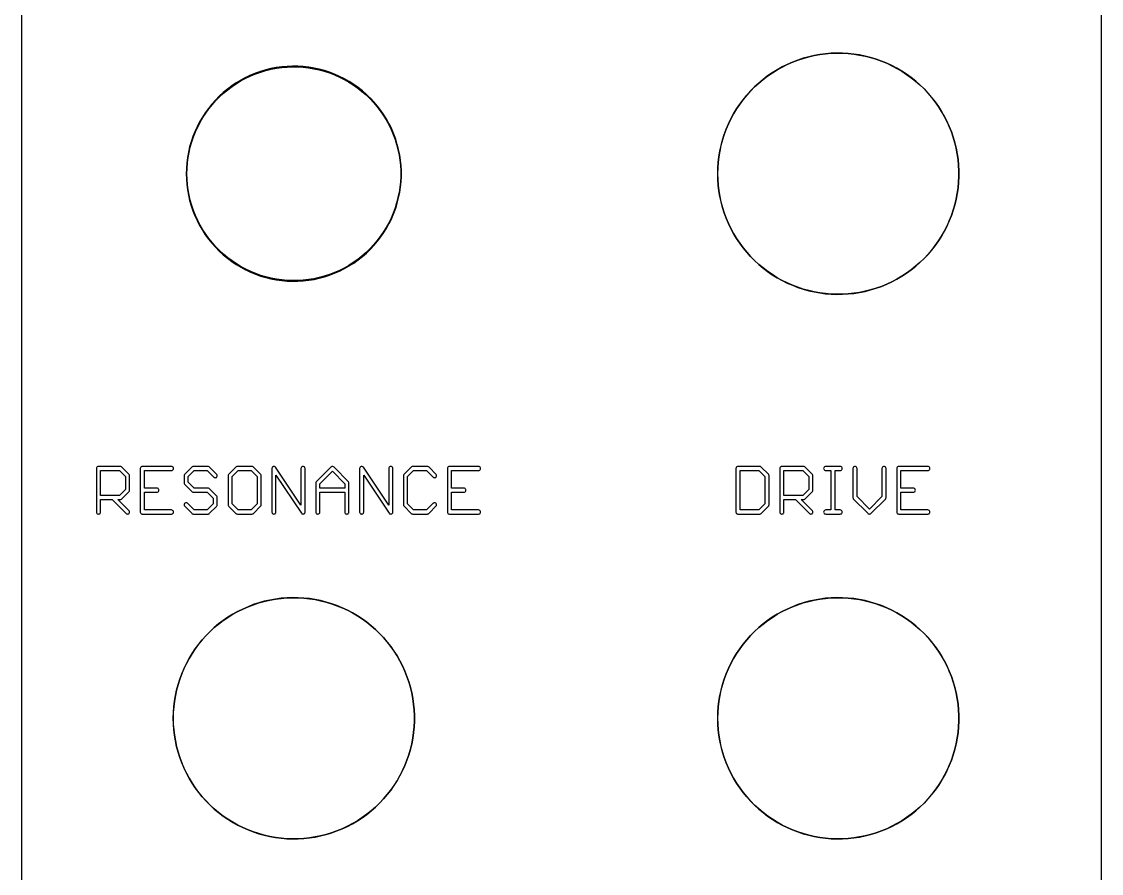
# Model space of a CAD drawing. Extents: x 1 to 42, y 9 to 138.
# Drawn here: x 1.27 to 41.57, y 70.35 to 102.13 of the extents above; entities that cross this region are included whole.
import ezdxf

# ---------------------------------------------------------------- set-up
doc = ezdxf.new("R2010")
doc.units = 0

msp = doc.modelspace()

# ---------------------------------------------------------------- linework, layer by layer
at = {"color": 5, "true_color": 0x0000ff}
msp.add_polyline3d([(41.56964, 9.25322, 0), (41.56964, 137.75436, 0), (1.27, 137.75436, 0), (1.27, 9.25322, 0), (41.56964, 9.25322, 0)], close=True, dxfattribs=at)
at = {"color": 34, "true_color": 0x008000}
for points in [[(1.27, 9.25322, 0), (41.56964, 9.25322, 0), (41.56964, 137.75436, 0), (1.27, 137.75436, 0), (1.27, 9.25322, 0)], [(31.4833, 100.94849, 0), (31.27248, 100.9307, 0), (31.06166, 100.90277, 0), (31.06126, 100.9027, 0), (30.85298, 100.8646, 0), (30.6447, 100.81888, 0), (30.43896, 100.76046, 0), (30.2383, 100.69442, 0), (30.04018, 100.61822, 0), (29.8446, 100.53186, 0), (29.6541, 100.43788, 0), (29.65375, 100.4377, 0), (29.46833, 100.3361, 0), (29.28799, 100.2218, 0), (29.11273, 100.10242, 0), (28.94255, 99.97288, 0), (28.77999, 99.83826, 0), (28.62251, 99.69348, 0), (28.62223, 99.6932, 0), (28.47491, 99.5408, 0), (28.33267, 99.38332, 0), (28.19805, 99.21822, 0), (28.07105, 99.04804, 0), (27.95167, 98.87278, 0), (27.84245, 98.6899, 0), (27.74085, 98.50194, 0), (27.74067, 98.50159, 0), (27.64923, 98.31109, 0), (27.56541, 98.11551, 0), (27.49175, 97.91485, 0), (27.42825, 97.71419, 0), (27.37237, 97.50845, 0), (27.32919, 97.30017, 0), (27.29363, 97.08935, 0), (27.29356, 97.08896, 0), (27.26817, 96.87813, 0), (27.25292, 96.66731, 0), (27.24784, 96.45396, 0), (27.25292, 96.2406, 0), (27.26817, 96.02977, 0), (27.29356, 95.81896, 0), (27.29363, 95.81856, 0), (27.32919, 95.60774, 0), (27.37237, 95.39946, 0), (27.42825, 95.19372, 0), (27.49175, 94.99306, 0), (27.56541, 94.7924, 0), (27.64923, 94.59682, 0), (27.74067, 94.40632, 0), (27.74085, 94.40597, 0), (27.84245, 94.21801, 0), (27.95167, 94.03513, 0), (28.07105, 93.85987, 0), (28.19805, 93.68969, 0), (28.33267, 93.52459, 0), (28.47491, 93.36711, 0), (28.62223, 93.21471, 0), (28.62251, 93.21443, 0), (28.77999, 93.06965, 0), (28.94255, 92.93503, 0), (29.11273, 92.80549, 0), (29.28799, 92.68611, 0), (29.46833, 92.57181, 0), (29.65375, 92.47021, 0), (29.6541, 92.47003, 0), (29.8446, 92.37605, 0), (30.04018, 92.28969, 0), (30.2383, 92.21349, 0), (30.43896, 92.14745, 0), (30.6447, 92.08903, 0), (30.85298, 92.04331, 0), (31.06126, 92.00521, 0), (31.06166, 92.00514, 0), (31.27248, 91.9772, 0), (31.4833, 91.95942, 0), (31.69666, 91.95181, 0), (31.91001, 91.95435, 0), (32.12083, 91.96704, 0), (32.33419, 91.98991, 0), (32.33459, 91.98997, 0), (32.54287, 92.02299, 0), (32.75115, 92.06363, 0), (32.95689, 92.11697, 0), (33.16263, 92.17793, 0), (33.36075, 92.24905, 0), (33.55887, 92.33033, 0), (33.75191, 92.42177, 0), (33.75226, 92.42195, 0), (33.93987, 92.52083, 0), (33.94021, 92.52101, 0), (34.1231, 92.62769, 0), (34.3009, 92.74453, 0), (34.47361, 92.86899, 0), (34.63872, 93.00107, 0), (34.79874, 93.14077, 0), (34.95114, 93.28809, 0), (34.95142, 93.28837, 0), (35.09874, 93.44331, 0), (35.2359, 93.60587, 0), (35.36798, 93.77351, 0), (35.4899, 93.94623, 0), (35.6042, 94.12657, 0), (35.70834, 94.31199, 0), (35.8074, 94.49995, 0), (35.80758, 94.5003, 0), (35.89394, 94.69334, 0), (35.97267, 94.89146, 0), (36.04126, 95.09212, 0), (36.10222, 95.29786, 0), (36.15048, 95.5036, 0), (36.19112, 95.71188, 0), (36.19119, 95.71228, 0), (36.2216, 95.9227, 0), (36.22166, 95.9231, 0), (36.24199, 96.13646, 0), (36.25213, 96.34728, 0), (36.25213, 96.56064, 0), (36.24199, 96.77145, 0), (36.22166, 96.98481, 0), (36.19119, 97.19564, 0), (36.19112, 97.19603, 0), (36.15048, 97.40431, 0), (36.10222, 97.61005, 0), (36.04126, 97.81579, 0), (35.97267, 98.01645, 0), (35.89394, 98.21457, 0), (35.80758, 98.40761, 0), (35.8074, 98.40796, 0), (35.70852, 98.59557, 0), (35.70834, 98.59592, 0), (35.6042, 98.78134, 0), (35.4899, 98.96168, 0), (35.36798, 99.1344, 0), (35.2359, 99.30204, 0), (35.09874, 99.4646, 0), (34.95142, 99.61954, 0), (34.95114, 99.61982, 0), (34.79874, 99.76714, 0), (34.63872, 99.90684, 0), (34.47361, 100.03892, 0), (34.3009, 100.16338, 0), (34.1231, 100.28022, 0), (33.94021, 100.3869, 0), (33.75226, 100.48596, 0), (33.75191, 100.48614, 0), (33.55887, 100.57758, 0), (33.36075, 100.65886, 0), (33.16263, 100.72998, 0), (32.95689, 100.79094, 0), (32.75115, 100.84428, 0), (32.54287, 100.88492, 0), (32.54247, 100.88499, 0), (32.54245, 100.88499, 0), (32.33459, 100.91794, 0), (32.33419, 100.91801, 0), (32.12083, 100.94087, 0), (31.91001, 100.95357, 0), (31.69666, 100.95611, 0), (31.4833, 100.94849, 0)], [(32.12083, 91.96959, 0), (31.91001, 91.95689, 0), (31.69666, 91.95435, 0), (31.4833, 91.96197, 0), (31.27248, 91.97975, 0), (31.06169, 92.00769, 0), (30.85377, 92.04572, 0), (30.64549, 92.09144, 0), (30.43975, 92.14986, 0), (30.23909, 92.2159, 0), (30.04097, 92.2921, 0), (29.84539, 92.37846, 0), (29.65511, 92.47233, 0), (29.46982, 92.57386, 0), (29.28948, 92.68816, 0), (29.11422, 92.80754, 0), (28.94404, 92.93708, 0), (28.78148, 93.0717, 0), (28.62408, 93.2164, 0), (28.47696, 93.3686, 0), (28.33472, 93.52608, 0), (28.2001, 93.69118, 0), (28.0731, 93.86136, 0), (27.95372, 94.03662, 0), (27.8445, 94.2195, 0), (27.74301, 94.40726, 0), (27.65164, 94.59761, 0), (27.56782, 94.79319, 0), (27.49416, 94.99385, 0), (27.43066, 95.19451, 0), (27.37478, 95.40025, 0), (27.3316, 95.60853, 0), (27.29611, 95.81895, 0), (27.29611, 95.81896, 0), (27.27071, 96.02977, 0), (27.25547, 96.2406, 0), (27.25039, 96.45396, 0), (27.25547, 96.66731, 0), (27.27071, 96.87813, 0), (27.29611, 97.08896, 0), (27.3316, 97.29938, 0), (27.37478, 97.50766, 0), (27.43066, 97.7134, 0), (27.49416, 97.91406, 0), (27.56782, 98.11472, 0), (27.65164, 98.3103, 0), (27.74301, 98.50065, 0), (27.8445, 98.68841, 0), (27.95372, 98.87129, 0), (28.0731, 99.04655, 0), (28.2001, 99.21673, 0), (28.33472, 99.38183, 0), (28.47696, 99.53931, 0), (28.62408, 99.69151, 0), (28.78148, 99.83621, 0), (28.94404, 99.97083, 0), (29.11422, 100.10037, 0), (29.28948, 100.21975, 0), (29.46982, 100.33405, 0), (29.65511, 100.43558, 0), (29.84539, 100.52945, 0), (30.04097, 100.61581, 0), (30.23909, 100.69201, 0), (30.43975, 100.75805, 0), (30.64549, 100.81647, 0), (30.85377, 100.86219, 0), (31.06188, 100.90026, 0), (31.27248, 100.92816, 0), (31.4833, 100.94594, 0), (31.69666, 100.95357, 0), (31.91001, 100.95102, 0), (32.12083, 100.93833, 0), (32.33419, 100.91546, 0), (32.33421, 100.91546, 0), (32.54208, 100.88251, 0), (32.75036, 100.84187, 0), (32.9561, 100.78853, 0), (33.16184, 100.72757, 0), (33.35996, 100.65645, 0), (33.55807, 100.57517, 0), (33.75104, 100.48377, 0), (33.93873, 100.38485, 0), (34.1216, 100.27817, 0), (34.29941, 100.16133, 0), (34.47213, 100.03687, 0), (34.63723, 99.90479, 0), (34.79725, 99.76509, 0), (34.94948, 99.61793, 0), (35.09669, 99.46311, 0), (35.23384, 99.30055, 0), (35.36593, 99.13291, 0), (35.48785, 98.96019, 0), (35.60215, 98.77985, 0), (35.70629, 98.59443, 0), (35.80518, 98.40676, 0), (35.89153, 98.21378, 0), (35.97027, 98.01566, 0), (36.03884, 97.815, 0), (36.09981, 97.60926, 0), (36.14806, 97.40352, 0), (36.18871, 97.19524, 0), (36.21913, 96.98481, 0), (36.23945, 96.77145, 0), (36.2496, 96.56064, 0), (36.2496, 96.34728, 0), (36.23945, 96.13646, 0), (36.21913, 95.9231, 0), (36.1887, 95.7126, 0), (36.14806, 95.50439, 0), (36.09981, 95.29865, 0), (36.03884, 95.09291, 0), (35.97027, 94.89225, 0), (35.89153, 94.69413, 0), (35.80516, 94.50109, 0), (35.70629, 94.31348, 0), (35.60215, 94.12806, 0), (35.48785, 93.94772, 0), (35.36593, 93.775, 0), (35.23384, 93.60736, 0), (35.09669, 93.4448, 0), (34.94948, 93.28998, 0), (34.79725, 93.14282, 0), (34.63723, 93.00312, 0), (34.47213, 92.87104, 0), (34.29941, 92.74658, 0), (34.1216, 92.62974, 0), (33.93873, 92.52306, 0), (33.75104, 92.42414, 0), (33.55807, 92.33274, 0), (33.35996, 92.25146, 0), (33.16184, 92.18034, 0), (32.9561, 92.11938, 0), (32.75036, 92.06604, 0), (32.54208, 92.0254, 0), (32.33421, 91.99245, 0), (32.33419, 91.99245, 0), (32.12083, 91.96959, 0)], [(11.17854, 100.45953, 0), (10.97788, 100.44175, 0), (10.77976, 100.41381, 0), (10.77583, 100.41319, 0), (10.57771, 100.37509, 0), (10.38213, 100.32683, 0), (10.18909, 100.27095, 0), (10.00113, 100.20491, 0), (9.81317, 100.12871, 0), (9.63283, 100.04235, 0), (9.62928, 100.04055, 0), (9.45149, 99.94657, 0), (9.27877, 99.84243, 0), (9.11112, 99.73067, 0), (8.95111, 99.60875, 0), (8.79617, 99.48175, 0), (8.64631, 99.34459, 0), (8.6435, 99.34178, 0), (8.5038, 99.19954, 0), (8.36918, 99.04968, 0), (8.24217, 98.8922, 0), (8.12534, 98.72964, 0), (8.01612, 98.562, 0), (7.91452, 98.38928, 0), (7.82054, 98.20894, 0), (7.81874, 98.2054, 0), (7.73746, 98.02252, 0), (7.66126, 97.8371, 0), (7.59776, 97.6466, 0), (7.54188, 97.45356, 0), (7.4987, 97.25798, 0), (7.46314, 97.05986, 0), (7.46252, 97.05594, 0), (7.43712, 96.85528, 0), (7.42188, 96.65462, 0), (7.41679, 96.45396, 0), (7.42188, 96.2533, 0), (7.43712, 96.05264, 0), (7.46252, 95.85197, 0), (7.46314, 95.84805, 0), (7.4987, 95.64993, 0), (7.54188, 95.45435, 0), (7.59776, 95.26131, 0), (7.66126, 95.07081, 0), (7.73746, 94.88539, 0), (7.81874, 94.70251, 0), (7.82054, 94.69897, 0), (7.91452, 94.51863, 0), (8.01612, 94.34591, 0), (8.12534, 94.17827, 0), (8.24217, 94.01571, 0), (8.36918, 93.85823, 0), (8.5038, 93.70837, 0), (8.6435, 93.56613, 0), (8.64631, 93.56332, 0), (8.79617, 93.42616, 0), (8.95111, 93.29916, 0), (9.11112, 93.17724, 0), (9.27877, 93.06548, 0), (9.45149, 92.96134, 0), (9.62928, 92.86736, 0), (9.63283, 92.86556, 0), (9.81317, 92.7792, 0), (10.00113, 92.703, 0), (10.18909, 92.63696, 0), (10.38213, 92.58108, 0), (10.57771, 92.53282, 0), (10.77583, 92.49472, 0), (10.77976, 92.4941, 0), (10.97788, 92.46615, 0), (11.17854, 92.44838, 0), (11.3792, 92.44076, 0), (11.57986, 92.4433, 0), (11.78052, 92.45599, 0), (11.98118, 92.47886, 0), (11.9851, 92.47948, 0), (12.18322, 92.5125, 0), (12.3788, 92.55568, 0), (12.57438, 92.60648, 0), (12.76488, 92.66998, 0), (12.95284, 92.7411, 0), (13.13826, 92.82238, 0), (13.31606, 92.91128, 0), (13.3196, 92.91308, 0), (13.49486, 93.01214, 0), (13.66504, 93.12136, 0), (13.83014, 93.2382, 0), (13.98762, 93.36012, 0), (14.14002, 93.4922, 0), (14.2848, 93.6319, 0), (14.28761, 93.63471, 0), (14.42477, 93.78203, 0), (14.55431, 93.93443, 0), (14.67623, 94.09445, 0), (14.79053, 94.25955, 0), (14.89721, 94.43227, 0), (14.99373, 94.60753, 0), (14.99553, 94.61107, 0), (15.08189, 94.79141, 0), (15.16063, 94.97683, 0), (15.23175, 95.16733, 0), (15.29017, 95.35783, 0), (15.34097, 95.55341, 0), (15.38161, 95.74899, 0), (15.38224, 95.75291, 0), (15.41271, 95.95357, 0), (15.43303, 96.1517, 0), (15.4432, 96.35235, 0), (15.4432, 96.55556, 0), (15.43303, 96.75622, 0), (15.41271, 96.95433, 0), (15.38224, 97.155, 0), (15.38161, 97.15892, 0), (15.34097, 97.3545, 0), (15.29017, 97.55008, 0), (15.23175, 97.74058, 0), (15.16063, 97.93108, 0), (15.08189, 98.1165, 0), (14.99553, 98.29684, 0), (14.99373, 98.30038, 0), (14.89721, 98.47564, 0), (14.79053, 98.64836, 0), (14.67623, 98.81346, 0), (14.55431, 98.97348, 0), (14.42477, 99.12588, 0), (14.28761, 99.2732, 0), (14.2848, 99.27601, 0), (14.14002, 99.41571, 0), (13.98762, 99.54779, 0), (13.83014, 99.66971, 0), (13.66504, 99.78655, 0), (13.49486, 99.89577, 0), (13.3196, 99.99483, 0), (13.31606, 99.99663, 0), (13.13826, 100.08553, 0), (12.95284, 100.16681, 0), (12.76488, 100.23793, 0), (12.57438, 100.30143, 0), (12.3788, 100.35223, 0), (12.18322, 100.39541, 0), (11.9851, 100.42843, 0), (11.98118, 100.42905, 0), (11.78052, 100.45191, 0), (11.57986, 100.46462, 0), (11.3792, 100.46716, 0), (11.17854, 100.45953, 0)], [(11.78052, 92.48139, 0), (11.57986, 92.4687, 0), (11.3792, 92.46615, 0), (11.17854, 92.47378, 0), (10.97788, 92.49155, 0), (10.78218, 92.51916, 0), (10.58556, 92.55697, 0), (10.38998, 92.60523, 0), (10.19694, 92.66111, 0), (10.00897, 92.72715, 0), (9.82102, 92.80335, 0), (9.64211, 92.88903, 0), (9.46641, 92.98189, 0), (9.29369, 93.08603, 0), (9.12606, 93.19779, 0), (8.96604, 93.31971, 0), (8.8111, 93.44671, 0), (8.66182, 93.58333, 0), (8.52435, 93.7233, 0), (8.38973, 93.87316, 0), (8.26273, 94.03064, 0), (8.14589, 94.1932, 0), (8.03667, 94.36084, 0), (7.93507, 94.53356, 0), (7.84263, 94.71094, 0), (7.76161, 94.89324, 0), (7.68541, 95.07866, 0), (7.62191, 95.26916, 0), (7.56603, 95.4622, 0), (7.52285, 95.65778, 0), (7.48771, 95.85358, 0), (7.46252, 96.05264, 0), (7.44728, 96.2533, 0), (7.44219, 96.45396, 0), (7.44728, 96.65462, 0), (7.46252, 96.85528, 0), (7.48771, 97.05433, 0), (7.52285, 97.25013, 0), (7.56603, 97.44571, 0), (7.62191, 97.63875, 0), (7.68541, 97.82925, 0), (7.76161, 98.01467, 0), (7.84263, 98.19697, 0), (7.93507, 98.37435, 0), (8.03667, 98.54707, 0), (8.14589, 98.71471, 0), (8.26273, 98.87727, 0), (8.38973, 99.03475, 0), (8.52435, 99.18461, 0), (8.66182, 99.32458, 0), (8.8111, 99.4612, 0), (8.96604, 99.5882, 0), (9.12606, 99.71012, 0), (9.29369, 99.82188, 0), (9.46641, 99.92602, 0), (9.64211, 100.01888, 0), (9.82102, 100.10456, 0), (10.00897, 100.18076, 0), (10.19694, 100.2468, 0), (10.38998, 100.30268, 0), (10.58556, 100.35094, 0), (10.78237, 100.38879, 0), (10.97788, 100.41636, 0), (11.17854, 100.43414, 0), (11.3792, 100.44176, 0), (11.57986, 100.43922, 0), (11.78052, 100.42652, 0), (11.98071, 100.4037, 0), (12.17537, 100.37126, 0), (12.37095, 100.32808, 0), (12.56653, 100.27728, 0), (12.75703, 100.21378, 0), (12.94499, 100.14266, 0), (13.13041, 100.06138, 0), (13.30513, 99.97402, 0), (13.47993, 99.87522, 0), (13.65011, 99.766, 0), (13.81521, 99.64916, 0), (13.97269, 99.52724, 0), (14.12509, 99.39516, 0), (14.26796, 99.2573, 0), (14.40422, 99.11095, 0), (14.53376, 98.95855, 0), (14.65568, 98.79853, 0), (14.76998, 98.63343, 0), (14.87666, 98.46071, 0), (14.97238, 98.28691, 0), (15.05774, 98.10865, 0), (15.13648, 97.92323, 0), (15.2076, 97.73273, 0), (15.26602, 97.54223, 0), (15.31682, 97.34665, 0), (15.35734, 97.15166, 0), (15.38731, 96.95433, 0), (15.40763, 96.75622, 0), (15.4178, 96.55556, 0), (15.4178, 96.35235, 0), (15.40763, 96.1517, 0), (15.38731, 95.95357, 0), (15.35734, 95.75625, 0), (15.31682, 95.56126, 0), (15.26602, 95.36568, 0), (15.2076, 95.17518, 0), (15.13648, 94.98468, 0), (15.05774, 94.79926, 0), (14.97238, 94.621, 0), (14.87666, 94.4472, 0), (14.76998, 94.27448, 0), (14.65568, 94.10938, 0), (14.53376, 93.94936, 0), (14.40422, 93.79696, 0), (14.26796, 93.65061, 0), (14.12509, 93.51275, 0), (13.97269, 93.38067, 0), (13.81521, 93.25875, 0), (13.65011, 93.14191, 0), (13.47993, 93.03269, 0), (13.30513, 92.93389, 0), (13.13041, 92.84653, 0), (12.94499, 92.76525, 0), (12.75703, 92.69413, 0), (12.56653, 92.63063, 0), (12.37095, 92.57983, 0), (12.17537, 92.53665, 0), (11.98052, 92.50417, 0), (11.78052, 92.48139, 0)], [(4.97654, 84.30124, 0), (4.99777, 84.31207, 0), (5.26956, 84.58131, 0), (5.28642, 84.59817, 0), (5.29725, 84.61941, 0), (5.30098, 84.64295, 0), (5.30098, 85.18652, 0), (5.29725, 85.21006, 0), (5.28642, 85.2313, 0), (5.01465, 85.50306, 0), (5.01464, 85.50308, 0), (4.99777, 85.51994, 0), (4.97654, 85.53077, 0), (4.953, 85.5345, 0), (4.1402, 85.5345, 0), (4.11665, 85.53077, 0), (4.09541, 85.51994, 0), (4.07855, 85.50308, 0), (4.06771, 85.48184, 0), (4.064, 85.4583, 0), (4.064, 83.83015, 0), (4.06771, 83.80661, 0), (4.07855, 83.78537, 0), (4.09541, 83.76851, 0), (4.11665, 83.75767, 0), (4.1402, 83.75395, 0), (4.16374, 83.75767, 0), (4.18498, 83.76851, 0), (4.20184, 83.78537, 0), (4.21267, 83.80661, 0), (4.2164, 83.83015, 0), (4.2164, 84.29752, 0), (4.65098, 84.29752, 0), (5.17999, 83.76851, 0), (5.20123, 83.75767, 0), (5.22478, 83.75395, 0), (5.24832, 83.75767, 0), (5.26956, 83.76851, 0), (5.28642, 83.78537, 0), (5.29725, 83.80661, 0), (5.30098, 83.83015, 0), (5.29725, 83.8537, 0), (5.28642, 83.87493, 0), (4.86384, 84.29752, 0), (4.953, 84.29752, 0), (4.97654, 84.30124, 0)], [(6.86053, 83.75395, 0), (6.88408, 83.75767, 0), (6.90532, 83.76851, 0), (6.92218, 83.78537, 0), (6.93301, 83.80661, 0), (6.93674, 83.83015, 0), (6.93301, 83.8537, 0), (6.92218, 83.87493, 0), (6.90532, 83.8918, 0), (6.88408, 83.90263, 0), (6.86053, 83.90636, 0), (5.85216, 83.90636, 0), (5.85216, 84.56675, 0), (6.31952, 84.56675, 0), (6.34306, 84.57048, 0), (6.3643, 84.58131, 0), (6.38116, 84.59817, 0), (6.39199, 84.61941, 0), (6.39572, 84.64295, 0), (6.39199, 84.6665, 0), (6.38116, 84.68774, 0), (6.3643, 84.7046, 0), (6.34306, 84.71543, 0), (6.31952, 84.71915, 0), (5.85216, 84.71915, 0), (5.85216, 85.3821, 0), (6.86053, 85.3821, 0), (6.88408, 85.38582, 0), (6.90532, 85.39665, 0), (6.92218, 85.41351, 0), (6.93301, 85.43475, 0), (6.93674, 85.4583, 0), (6.93301, 85.48184, 0), (6.92218, 85.50308, 0), (6.90532, 85.51994, 0), (6.88408, 85.53077, 0), (6.86053, 85.5345, 0), (5.77596, 85.5345, 0), (5.75241, 85.53077, 0), (5.73117, 85.51994, 0), (5.71431, 85.50308, 0), (5.70348, 85.48184, 0), (5.69976, 85.4583, 0), (5.69976, 83.83015, 0), (5.70348, 83.80661, 0), (5.71431, 83.78537, 0), (5.73117, 83.76851, 0), (5.75241, 83.75767, 0), (5.77596, 83.75395, 0), (6.86053, 83.75395, 0)], [(7.71402, 84.71915, 0), (7.49046, 84.94482, 0), (7.49046, 85.15643, 0), (7.71402, 85.3821, 0), (8.19682, 85.3821, 0), (8.45405, 85.12487, 0), (8.47528, 85.11404, 0), (8.49884, 85.11032, 0), (8.52238, 85.11404, 0), (8.54362, 85.12487, 0), (8.56048, 85.14173, 0), (8.57131, 85.16297, 0), (8.57504, 85.18652, 0), (8.57131, 85.21006, 0), (8.56048, 85.2313, 0), (8.28871, 85.50306, 0), (8.2887, 85.50308, 0), (8.27183, 85.51994, 0), (8.2506, 85.53077, 0), (8.22706, 85.5345, 0), (7.6835, 85.5345, 0), (7.65995, 85.53077, 0), (7.63871, 85.51994, 0), (7.62185, 85.50308, 0), (7.35261, 85.2313, 0), (7.34178, 85.21006, 0), (7.33806, 85.18652, 0), (7.33806, 84.91474, 0), (7.34178, 84.89119, 0), (7.35261, 84.86995, 0), (7.62185, 84.59817, 0), (7.63871, 84.58131, 0), (7.65995, 84.57048, 0), (7.6835, 84.56675, 0), (8.19697, 84.56675, 0), (8.42264, 84.34319, 0), (8.42264, 84.13217, 0), (8.19684, 83.90636, 0), (7.714, 83.90636, 0), (7.4759, 84.14672, 0), (7.45904, 84.16358, 0), (7.4378, 84.17441, 0), (7.41426, 84.17814, 0), (7.39071, 84.17441, 0), (7.36947, 84.16358, 0), (7.35261, 84.14672, 0), (7.34178, 84.12548, 0), (7.33806, 84.10194, 0), (7.34178, 84.07839, 0), (7.35261, 84.05715, 0), (7.62185, 83.78537, 0), (7.63871, 83.76851, 0), (7.65995, 83.75767, 0), (7.6835, 83.75395, 0), (8.22706, 83.75395, 0), (8.2506, 83.75767, 0), (8.27183, 83.76851, 0), (8.2887, 83.78537, 0), (8.28871, 83.78539, 0), (8.54362, 84.04029, 0), (8.56048, 84.05715, 0), (8.57131, 84.07839, 0), (8.57504, 84.10194, 0), (8.57504, 84.37372, 0), (8.57131, 84.39726, 0), (8.56048, 84.4185, 0), (8.54362, 84.43536, 0), (8.27183, 84.7046, 0), (8.2506, 84.71543, 0), (8.22706, 84.71915, 0), (7.71402, 84.71915, 0)], [(10.19624, 84.05715, 0), (10.20707, 84.07839, 0), (10.2108, 84.10194, 0), (10.2108, 85.18652, 0), (10.20707, 85.21006, 0), (10.19624, 85.2313, 0), (9.9076, 85.51994, 0), (9.88636, 85.53077, 0), (9.86281, 85.5345, 0), (9.3218, 85.5345, 0), (9.29825, 85.53077, 0), (9.27701, 85.51994, 0), (9.00524, 85.24817, 0), (9.00522, 85.24816, 0), (8.98837, 85.2313, 0), (8.97753, 85.21006, 0), (8.97382, 85.18652, 0), (8.97382, 84.10194, 0), (8.97753, 84.07839, 0), (8.98837, 84.05715, 0), (9.00522, 84.04029, 0), (9.00524, 84.04028, 0), (9.27701, 83.76851, 0), (9.29825, 83.75767, 0), (9.3218, 83.75395, 0), (9.86281, 83.75395, 0), (9.88636, 83.75767, 0), (9.9076, 83.76851, 0), (10.19624, 84.05715, 0)], [(11.7729, 83.75395, 0), (11.79644, 83.75767, 0), (11.81768, 83.76851, 0), (11.83454, 83.78537, 0), (11.84537, 83.80661, 0), (11.8491, 83.83015, 0), (11.8491, 85.4583, 0), (11.84537, 85.48184, 0), (11.83454, 85.50308, 0), (11.81768, 85.51994, 0), (11.79644, 85.53077, 0), (11.7729, 85.5345, 0), (11.74935, 85.53077, 0), (11.72811, 85.51994, 0), (11.71125, 85.50308, 0), (11.70042, 85.48184, 0), (11.6967, 85.4583, 0), (11.6967, 84.08185, 0), (10.74996, 85.50308, 0), (10.7331, 85.51994, 0), (10.71186, 85.53077, 0), (10.68832, 85.5345, 0), (10.66477, 85.53077, 0), (10.64353, 85.51994, 0), (10.62667, 85.50308, 0), (10.61584, 85.48184, 0), (10.61212, 85.4583, 0), (10.61212, 83.83015, 0), (10.61584, 83.80661, 0), (10.62667, 83.78537, 0), (10.64353, 83.76851, 0), (10.66477, 83.75767, 0), (10.68832, 83.75395, 0), (10.71186, 83.75767, 0), (10.7331, 83.76851, 0), (10.74996, 83.78537, 0), (10.76079, 83.80661, 0), (10.76452, 83.83015, 0), (10.76452, 85.20657, 0), (11.71125, 83.78537, 0), (11.72811, 83.76851, 0), (11.74935, 83.75767, 0), (11.7729, 83.75395, 0)], [(12.26243, 84.95952, 0), (12.2516, 84.93828, 0), (12.24788, 84.91474, 0), (12.24788, 83.83015, 0), (12.2516, 83.80661, 0), (12.26243, 83.78537, 0), (12.27929, 83.76851, 0), (12.30053, 83.75767, 0), (12.32408, 83.75395, 0), (12.34762, 83.75767, 0), (12.36886, 83.76851, 0), (12.38572, 83.78537, 0), (12.39655, 83.80661, 0), (12.40028, 83.83015, 0), (12.40028, 84.56675, 0), (13.33246, 84.56675, 0), (13.33246, 83.83015, 0), (13.33618, 83.80661, 0), (13.34701, 83.78537, 0), (13.36387, 83.76851, 0), (13.38511, 83.75767, 0), (13.40866, 83.75395, 0), (13.4322, 83.75767, 0), (13.45344, 83.76851, 0), (13.4703, 83.78537, 0), (13.48113, 83.80661, 0), (13.48486, 83.83015, 0), (13.48486, 84.91474, 0), (13.48113, 84.93828, 0), (13.4703, 84.95952, 0), (12.92928, 85.50308, 0), (12.91242, 85.51994, 0), (12.89118, 85.53077, 0), (12.86764, 85.5345, 0), (12.84409, 85.53077, 0), (12.82285, 85.51994, 0), (12.26243, 84.95952, 0)], [(15.04696, 83.75395, 0), (15.0705, 83.75767, 0), (15.09174, 83.76851, 0), (15.1086, 83.78537, 0), (15.11943, 83.80661, 0), (15.12316, 83.83015, 0), (15.12316, 85.4583, 0), (15.11943, 85.48184, 0), (15.1086, 85.50308, 0), (15.09174, 85.51994, 0), (15.0705, 85.53077, 0), (15.04696, 85.5345, 0), (15.02341, 85.53077, 0), (15.00217, 85.51994, 0), (14.98531, 85.50308, 0), (14.97448, 85.48184, 0), (14.97076, 85.4583, 0), (14.97076, 84.08185, 0), (14.02402, 85.50308, 0), (14.00716, 85.51994, 0), (13.98592, 85.53077, 0), (13.96237, 85.5345, 0), (13.93883, 85.53077, 0), (13.91759, 85.51994, 0), (13.90073, 85.50308, 0), (13.8899, 85.48184, 0), (13.88617, 85.4583, 0), (13.88617, 83.83015, 0), (13.8899, 83.80661, 0), (13.90073, 83.78537, 0), (13.91759, 83.76851, 0), (13.93883, 83.75767, 0), (13.96237, 83.75395, 0), (13.98592, 83.75767, 0), (14.00716, 83.76851, 0), (14.02402, 83.78537, 0), (14.03485, 83.80661, 0), (14.03857, 83.83015, 0), (14.03857, 85.20659, 0), (14.98531, 83.78537, 0), (15.00217, 83.76851, 0), (15.02341, 83.75767, 0), (15.04696, 83.75395, 0)], [(15.86992, 85.5345, 0), (15.84637, 85.53077, 0), (15.82513, 85.51994, 0), (15.53649, 85.2313, 0), (15.52566, 85.21006, 0), (15.52194, 85.18652, 0), (15.52194, 84.10194, 0), (15.52566, 84.07839, 0), (15.53649, 84.05715, 0), (15.82513, 83.76851, 0), (15.84637, 83.75767, 0), (15.86992, 83.75395, 0), (16.41348, 83.75395, 0), (16.43702, 83.75767, 0), (16.45826, 83.76851, 0), (16.47512, 83.78537, 0), (16.74436, 84.05715, 0), (16.75519, 84.07839, 0), (16.75892, 84.10194, 0), (16.75519, 84.12548, 0), (16.74436, 84.14672, 0), (16.7275, 84.16358, 0), (16.70626, 84.17441, 0), (16.68272, 84.17814, 0), (16.65917, 84.17441, 0), (16.63793, 84.16358, 0), (16.62107, 84.14672, 0), (16.38297, 83.90636, 0), (15.90013, 83.90636, 0), (15.67434, 84.13216, 0), (15.67434, 85.15629, 0), (15.90015, 85.3821, 0), (16.38295, 85.3821, 0), (16.62107, 85.14173, 0), (16.63793, 85.12487, 0), (16.65917, 85.11404, 0), (16.68272, 85.11032, 0), (16.70626, 85.11404, 0), (16.7275, 85.12487, 0), (16.74436, 85.14173, 0), (16.75519, 85.16297, 0), (16.75892, 85.18652, 0), (16.75519, 85.21006, 0), (16.74436, 85.2313, 0), (16.47512, 85.50308, 0), (16.45826, 85.51994, 0), (16.43702, 85.53077, 0), (16.41348, 85.5345, 0), (15.86992, 85.5345, 0)], [(18.32102, 83.75395, 0), (18.34456, 83.75767, 0), (18.3658, 83.76851, 0), (18.38266, 83.78537, 0), (18.39349, 83.80661, 0), (18.39722, 83.83015, 0), (18.39349, 83.8537, 0), (18.38266, 83.87493, 0), (18.3658, 83.8918, 0), (18.34456, 83.90263, 0), (18.32102, 83.90636, 0), (17.31262, 83.90636, 0), (17.31262, 84.56675, 0), (17.77745, 84.56675, 0), (17.80099, 84.57048, 0), (17.82224, 84.58131, 0), (17.83909, 84.59817, 0), (17.84993, 84.61941, 0), (17.85364, 84.64295, 0), (17.84993, 84.6665, 0), (17.83909, 84.68774, 0), (17.82224, 84.7046, 0), (17.80099, 84.71543, 0), (17.77745, 84.71915, 0), (17.31262, 84.71915, 0), (17.31262, 85.3821, 0), (18.32102, 85.3821, 0), (18.34456, 85.38582, 0), (18.3658, 85.39665, 0), (18.38266, 85.41351, 0), (18.39349, 85.43475, 0), (18.39722, 85.4583, 0), (18.39349, 85.48184, 0), (18.38266, 85.50308, 0), (18.3658, 85.51994, 0), (18.34456, 85.53077, 0), (18.32102, 85.5345, 0), (17.23642, 85.5345, 0), (17.21289, 85.53077, 0), (17.19165, 85.51994, 0), (17.17479, 85.50308, 0), (17.16396, 85.48184, 0), (17.16022, 85.4583, 0), (17.16022, 83.83015, 0), (17.16396, 83.80661, 0), (17.17479, 83.78537, 0), (17.19165, 83.76851, 0), (17.21289, 83.75767, 0), (17.23642, 83.75395, 0), (18.32102, 83.75395, 0)], [(29.15226, 84.05715, 0), (29.16309, 84.07839, 0), (29.16682, 84.10194, 0), (29.16682, 85.18652, 0), (29.16309, 85.21006, 0), (29.15226, 85.2313, 0), (28.86362, 85.51994, 0), (28.84238, 85.53077, 0), (28.81884, 85.5345, 0), (28.00604, 85.5345, 0), (27.98249, 85.53077, 0), (27.96125, 85.51994, 0), (27.94439, 85.50308, 0), (27.93356, 85.48184, 0), (27.92984, 85.4583, 0), (27.92984, 83.83015, 0), (27.93356, 83.80661, 0), (27.94439, 83.78537, 0), (27.96125, 83.76851, 0), (27.98249, 83.75767, 0), (28.00604, 83.75395, 0), (28.81884, 83.75395, 0), (28.84238, 83.75767, 0), (28.86362, 83.76851, 0), (29.15226, 84.05715, 0)], [(30.48068, 84.30124, 0), (30.50192, 84.31207, 0), (30.7737, 84.58131, 0), (30.79056, 84.59817, 0), (30.80139, 84.61941, 0), (30.80512, 84.64295, 0), (30.80512, 85.18652, 0), (30.80139, 85.21006, 0), (30.79056, 85.2313, 0), (30.50192, 85.51994, 0), (30.48068, 85.53077, 0), (30.45714, 85.5345, 0), (29.64434, 85.5345, 0), (29.62079, 85.53077, 0), (29.59955, 85.51994, 0), (29.58269, 85.50308, 0), (29.57186, 85.48184, 0), (29.56814, 85.4583, 0), (29.56814, 83.83015, 0), (29.57186, 83.80661, 0), (29.58269, 83.78537, 0), (29.59955, 83.76851, 0), (29.62079, 83.75767, 0), (29.64434, 83.75395, 0), (29.66788, 83.75767, 0), (29.68912, 83.76851, 0), (29.70598, 83.78537, 0), (29.71681, 83.80661, 0), (29.72054, 83.83015, 0), (29.72054, 84.29752, 0), (30.15512, 84.29752, 0), (30.68413, 83.76851, 0), (30.70537, 83.75767, 0), (30.72892, 83.75395, 0), (30.75246, 83.75767, 0), (30.7737, 83.76851, 0), (30.79056, 83.78537, 0), (30.80139, 83.80661, 0), (30.80512, 83.83015, 0), (30.80139, 83.8537, 0), (30.79056, 83.87493, 0), (30.36798, 84.29752, 0), (30.45714, 84.29752, 0), (30.48068, 84.30124, 0)], [(31.2801, 85.5345, 0), (31.25655, 85.53077, 0), (31.23531, 85.51994, 0), (31.21845, 85.50308, 0), (31.20762, 85.48184, 0), (31.2039, 85.4583, 0), (31.20762, 85.43475, 0), (31.21845, 85.41351, 0), (31.23531, 85.39665, 0), (31.25655, 85.38582, 0), (31.2801, 85.3821, 0), (31.47567, 85.3821, 0), (31.47567, 83.90636, 0), (31.2801, 83.90636, 0), (31.25655, 83.90263, 0), (31.23531, 83.8918, 0), (31.21845, 83.87493, 0), (31.20762, 83.8537, 0), (31.2039, 83.83015, 0), (31.20762, 83.80661, 0), (31.21845, 83.78537, 0), (31.23531, 83.76851, 0), (31.25655, 83.75767, 0), (31.2801, 83.75395, 0), (31.82365, 83.75395, 0), (31.8472, 83.75767, 0), (31.86844, 83.76851, 0), (31.8853, 83.78537, 0), (31.89613, 83.80661, 0), (31.89985, 83.83015, 0), (31.89613, 83.8537, 0), (31.8853, 83.87493, 0), (31.86844, 83.8918, 0), (31.8472, 83.90263, 0), (31.82365, 83.90636, 0), (31.62807, 83.90636, 0), (31.62807, 85.3821, 0), (31.82365, 85.3821, 0), (31.8472, 85.38582, 0), (31.86844, 85.39665, 0), (31.8853, 85.41351, 0), (31.89613, 85.43475, 0), (31.89985, 85.4583, 0), (31.89613, 85.48184, 0), (31.8853, 85.50308, 0), (31.86844, 85.51994, 0), (31.8472, 85.53077, 0), (31.82365, 85.5345, 0), (31.2801, 85.5345, 0)], [(33.51852, 84.32893, 0), (33.52935, 84.35017, 0), (33.53308, 84.37372, 0), (33.53308, 85.4583, 0), (33.52935, 85.48184, 0), (33.51852, 85.50308, 0), (33.50166, 85.51994, 0), (33.48042, 85.53077, 0), (33.45688, 85.5345, 0), (33.43333, 85.53077, 0), (33.41209, 85.51994, 0), (33.39523, 85.50308, 0), (33.3844, 85.48184, 0), (33.38068, 85.4583, 0), (33.38068, 84.40395, 0), (32.91346, 83.93672, 0), (32.44849, 84.40388, 0), (32.44849, 85.4583, 0), (32.44477, 85.48184, 0), (32.43394, 85.50308, 0), (32.41708, 85.51994, 0), (32.39584, 85.53077, 0), (32.37229, 85.5345, 0), (32.34875, 85.53077, 0), (32.3275, 85.51994, 0), (32.31065, 85.50308, 0), (32.29981, 85.48184, 0), (32.29609, 85.4583, 0), (32.29609, 84.37372, 0), (32.29981, 84.35017, 0), (32.31065, 84.32893, 0), (32.85167, 83.78537, 0), (32.86853, 83.76851, 0), (32.88977, 83.75767, 0), (32.91332, 83.75395, 0), (32.93686, 83.75767, 0), (32.9581, 83.76851, 0), (33.51852, 84.32893, 0)], [(35.09263, 83.75395, 0), (35.11618, 83.75767, 0), (35.13742, 83.76851, 0), (35.15428, 83.78537, 0), (35.16511, 83.80661, 0), (35.16883, 83.83015, 0), (35.16511, 83.8537, 0), (35.15428, 83.87493, 0), (35.13742, 83.8918, 0), (35.11618, 83.90263, 0), (35.09263, 83.90636, 0), (34.08426, 83.90636, 0), (34.08426, 84.56675, 0), (34.55162, 84.56675, 0), (34.57515, 84.57048, 0), (34.5964, 84.58131, 0), (34.61325, 84.59817, 0), (34.62409, 84.61941, 0), (34.62782, 84.64295, 0), (34.62409, 84.6665, 0), (34.61325, 84.68774, 0), (34.5964, 84.7046, 0), (34.57515, 84.71543, 0), (34.55162, 84.71915, 0), (34.08426, 84.71915, 0), (34.08426, 85.3821, 0), (35.09263, 85.3821, 0), (35.11618, 85.38582, 0), (35.13742, 85.39665, 0), (35.15428, 85.41351, 0), (35.16511, 85.43475, 0), (35.16883, 85.4583, 0), (35.16511, 85.48184, 0), (35.15428, 85.50308, 0), (35.13742, 85.51994, 0), (35.11618, 85.53077, 0), (35.09263, 85.5345, 0), (34.00806, 85.5345, 0), (33.98451, 85.53077, 0), (33.96327, 85.51994, 0), (33.94641, 85.50308, 0), (33.93558, 85.48184, 0), (33.93186, 85.4583, 0), (33.93186, 83.83015, 0), (33.93558, 83.80661, 0), (33.94641, 83.78537, 0), (33.96327, 83.76851, 0), (33.98451, 83.75767, 0), (34.00806, 83.75395, 0), (35.09263, 83.75395, 0)], [(4.92291, 84.44992, 0), (4.2164, 84.44992, 0), (4.2164, 85.3821, 0), (4.92276, 85.3821, 0), (5.14858, 85.15628, 0), (5.14858, 84.67348, 0), (4.92291, 84.44992, 0)], [(9.8326, 83.90636, 0), (9.35201, 83.90636, 0), (9.12622, 84.13215, 0), (9.12622, 85.1563, 0), (9.35203, 85.3821, 0), (9.83258, 85.3821, 0), (10.0584, 85.15628, 0), (10.0584, 84.13217, 0), (9.8326, 83.90636, 0)], [(13.33246, 84.71915, 0), (12.40028, 84.71915, 0), (12.40028, 84.88451, 0), (12.86749, 85.35172, 0), (13.33246, 84.88457, 0), (13.33246, 84.71915, 0)], [(28.78862, 83.90636, 0), (28.08224, 83.90636, 0), (28.08224, 85.3821, 0), (28.7886, 85.3821, 0), (29.01441, 85.15629, 0), (29.01441, 84.13216, 0), (28.78862, 83.90636, 0)], [(30.42705, 84.44992, 0), (29.72054, 84.44992, 0), (29.72054, 85.3821, 0), (30.4269, 85.3821, 0), (30.65272, 85.15628, 0), (30.65272, 84.67348, 0), (30.42705, 84.44992, 0)], [(11.1633, 80.62849, 0), (10.95248, 80.61071, 0), (10.74166, 80.58277, 0), (10.74126, 80.5827, 0), (10.53298, 80.5446, 0), (10.3247, 80.49888, 0), (10.11896, 80.44046, 0), (9.9183, 80.37442, 0), (9.72017, 80.29822, 0), (9.5246, 80.21186, 0), (9.33409, 80.11788, 0), (9.33375, 80.1177, 0), (9.14833, 80.01609, 0), (8.96799, 79.90179, 0), (8.79273, 79.78242, 0), (8.62255, 79.65288, 0), (8.45999, 79.51826, 0), (8.30251, 79.37348, 0), (8.30223, 79.3732, 0), (8.1549, 79.2208, 0), (8.01267, 79.06332, 0), (7.87805, 78.89821, 0), (7.75105, 78.72803, 0), (7.63167, 78.55278, 0), (7.52245, 78.3699, 0), (7.42085, 78.18194, 0), (7.42067, 78.18159, 0), (7.32923, 77.99109, 0), (7.24541, 77.7955, 0), (7.17175, 77.59484, 0), (7.10825, 77.39418, 0), (7.05237, 77.18845, 0), (7.00919, 76.98017, 0), (6.97363, 76.76935, 0), (6.97357, 76.76896, 0), (6.94817, 76.55813, 0), (6.93293, 76.34732, 0), (6.92784, 76.13395, 0), (6.93293, 75.92059, 0), (6.94817, 75.70977, 0), (6.97357, 75.49896, 0), (6.97363, 75.49856, 0), (7.00919, 75.28774, 0), (7.05237, 75.07946, 0), (7.10825, 74.87372, 0), (7.17175, 74.67306, 0), (7.24541, 74.47239, 0), (7.32923, 74.27682, 0), (7.42067, 74.08632, 0), (7.42085, 74.08597, 0), (7.52245, 73.89801, 0), (7.63167, 73.71513, 0), (7.75105, 73.53986, 0), (7.87805, 73.36969, 0), (8.01267, 73.20459, 0), (8.1549, 73.04711, 0), (8.30223, 72.89471, 0), (8.30251, 72.89443, 0), (8.45999, 72.74965, 0), (8.62255, 72.61503, 0), (8.79273, 72.48549, 0), (8.96799, 72.36611, 0), (9.14833, 72.25181, 0), (9.33375, 72.15021, 0), (9.33409, 72.15003, 0), (9.5246, 72.05605, 0), (9.72017, 71.96969, 0), (9.9183, 71.89349, 0), (10.11896, 71.82745, 0), (10.3247, 71.76903, 0), (10.53298, 71.72331, 0), (10.74126, 71.68521, 0), (10.74166, 71.68514, 0), (10.95248, 71.6572, 0), (11.1633, 71.63942, 0), (11.37666, 71.6318, 0), (11.59002, 71.63435, 0), (11.80084, 71.64704, 0), (12.0142, 71.6699, 0), (12.01459, 71.66997, 0), (12.22246, 71.70292, 0), (12.22248, 71.70292, 0), (12.22287, 71.70299, 0), (12.43115, 71.74363, 0), (12.63689, 71.79697, 0), (12.84263, 71.85793, 0), (13.04075, 71.92905, 0), (13.23887, 72.01033, 0), (13.43191, 72.10177, 0), (13.43226, 72.10195, 0), (13.62022, 72.20101, 0), (13.8031, 72.30768, 0), (13.9809, 72.42453, 0), (14.15362, 72.54899, 0), (14.31872, 72.68107, 0), (14.47874, 72.82077, 0), (14.63114, 72.96809, 0), (14.63142, 72.96836, 0), (14.77874, 73.12331, 0), (14.9159, 73.28587, 0), (15.04798, 73.4535, 0), (15.1699, 73.62623, 0), (15.2842, 73.80656, 0), (15.38834, 73.99199, 0), (15.4874, 74.17995, 0), (15.48758, 74.1803, 0), (15.57394, 74.37334, 0), (15.65268, 74.57146, 0), (15.72126, 74.77212, 0), (15.78222, 74.97786, 0), (15.83048, 75.1836, 0), (15.87112, 75.39188, 0), (15.87119, 75.39228, 0), (15.90167, 75.6031, 0), (15.92199, 75.81645, 0), (15.93214, 76.02727, 0), (15.93214, 76.24063, 0), (15.92199, 76.45146, 0), (15.90167, 76.66481, 0), (15.87119, 76.87564, 0), (15.87112, 76.87603, 0), (15.83048, 77.08431, 0), (15.78222, 77.29004, 0), (15.72126, 77.49579, 0), (15.65268, 77.69645, 0), (15.57394, 77.89457, 0), (15.48758, 78.08761, 0), (15.4874, 78.08796, 0), (15.38852, 78.27557, 0), (15.38834, 78.27592, 0), (15.2842, 78.46134, 0), (15.1699, 78.64167, 0), (15.04798, 78.8144, 0), (14.9159, 78.98204, 0), (14.77874, 79.1446, 0), (14.63142, 79.29953, 0), (14.63114, 79.29982, 0), (14.47874, 79.44714, 0), (14.31872, 79.58683, 0), (14.15362, 79.71892, 0), (13.9809, 79.84338, 0), (13.8031, 79.96022, 0), (13.62022, 80.0669, 0), (13.43226, 80.16596, 0), (13.43191, 80.16614, 0), (13.23887, 80.25758, 0), (13.04075, 80.33886, 0), (12.84263, 80.40998, 0), (12.63689, 80.47094, 0), (12.43115, 80.52428, 0), (12.22287, 80.56492, 0), (12.22248, 80.56498, 0), (12.22246, 80.56498, 0), (12.01459, 80.59793, 0), (12.0142, 80.59801, 0), (11.80084, 80.62087, 0), (11.59002, 80.63357, 0), (11.37666, 80.63611, 0), (11.1633, 80.62849, 0)], [(11.80084, 71.64959, 0), (11.59002, 71.63688, 0), (11.37666, 71.63435, 0), (11.1633, 71.64197, 0), (10.95248, 71.65975, 0), (10.74188, 71.68765, 0), (10.53377, 71.72572, 0), (10.32549, 71.77144, 0), (10.11975, 71.82986, 0), (9.91909, 71.8959, 0), (9.72097, 71.9721, 0), (9.52539, 72.05846, 0), (9.33511, 72.15233, 0), (9.14982, 72.25386, 0), (8.96948, 72.36816, 0), (8.79421, 72.48754, 0), (8.62404, 72.61708, 0), (8.46148, 72.7517, 0), (8.304, 72.89648, 0), (8.15696, 73.04859, 0), (8.01472, 73.20608, 0), (7.8801, 73.37118, 0), (7.7531, 73.54136, 0), (7.63372, 73.71662, 0), (7.5245, 73.8995, 0), (7.42308, 74.08711, 0), (7.33164, 74.27761, 0), (7.24782, 74.47319, 0), (7.17416, 74.67385, 0), (7.11066, 74.87451, 0), (7.05478, 75.08025, 0), (7.0116, 75.28852, 0), (6.97609, 75.49908, 0), (6.95071, 75.70977, 0), (6.93547, 75.92059, 0), (6.93038, 76.13395, 0), (6.93547, 76.34732, 0), (6.95071, 76.55813, 0), (6.97608, 76.76877, 0), (7.0116, 76.97938, 0), (7.05478, 77.18765, 0), (7.11066, 77.3934, 0), (7.17416, 77.59406, 0), (7.24782, 77.79472, 0), (7.33164, 77.9903, 0), (7.42296, 78.18056, 0), (7.5245, 78.36841, 0), (7.63372, 78.55128, 0), (7.7531, 78.72655, 0), (7.8801, 78.89673, 0), (8.01472, 79.06183, 0), (8.15696, 79.2193, 0), (8.30417, 79.37159, 0), (8.46148, 79.51621, 0), (8.62404, 79.65083, 0), (8.79421, 79.78037, 0), (8.96948, 79.89975, 0), (9.14982, 80.01405, 0), (9.33511, 80.11558, 0), (9.52539, 80.20945, 0), (9.72097, 80.29581, 0), (9.91909, 80.37201, 0), (10.11975, 80.43805, 0), (10.32549, 80.49647, 0), (10.53377, 80.54219, 0), (10.74169, 80.58022, 0), (10.95248, 80.60816, 0), (11.1633, 80.62594, 0), (11.37666, 80.63356, 0), (11.59002, 80.63103, 0), (11.80084, 80.61832, 0), (12.0142, 80.59546, 0), (12.01422, 80.59546, 0), (12.22208, 80.56251, 0), (12.43036, 80.52187, 0), (12.6361, 80.46853, 0), (12.84184, 80.40757, 0), (13.03996, 80.33645, 0), (13.23808, 80.25517, 0), (13.43104, 80.16377, 0), (13.61873, 80.06485, 0), (13.80161, 79.95817, 0), (13.97941, 79.84133, 0), (14.15213, 79.71687, 0), (14.31723, 79.58479, 0), (14.47725, 79.44508, 0), (14.62948, 79.29793, 0), (14.77669, 79.1431, 0), (14.91385, 78.98054, 0), (15.04593, 78.81291, 0), (15.16785, 78.64019, 0), (15.28215, 78.45985, 0), (15.38629, 78.27442, 0), (15.4852, 78.08676, 0), (15.57153, 77.89378, 0), (15.65027, 77.69566, 0), (15.71885, 77.495, 0), (15.77981, 77.28926, 0), (15.82807, 77.08351, 0), (15.86871, 76.87524, 0), (15.89913, 76.66481, 0), (15.91945, 76.45146, 0), (15.9296, 76.24063, 0), (15.9296, 76.02727, 0), (15.91945, 75.81645, 0), (15.89913, 75.6031, 0), (15.8687, 75.3926, 0), (15.82807, 75.18438, 0), (15.77981, 74.97865, 0), (15.71885, 74.77291, 0), (15.65027, 74.57225, 0), (15.57153, 74.37412, 0), (15.48517, 74.18109, 0), (15.38629, 73.99348, 0), (15.28215, 73.80806, 0), (15.16785, 73.62772, 0), (15.04593, 73.455, 0), (14.91385, 73.28736, 0), (14.77669, 73.12479, 0), (14.62948, 72.96998, 0), (14.47725, 72.82281, 0), (14.31723, 72.68312, 0), (14.15213, 72.55104, 0), (13.97941, 72.42658, 0), (13.80161, 72.30974, 0), (13.61873, 72.20305, 0), (13.43104, 72.10414, 0), (13.23808, 72.01273, 0), (13.03996, 71.93146, 0), (12.84184, 71.86033, 0), (12.6361, 71.79938, 0), (12.43036, 71.74603, 0), (12.22208, 71.7054, 0), (12.01422, 71.67245, 0), (12.0142, 71.67245, 0), (11.80084, 71.64959, 0)], [(31.4833, 80.62849, 0), (31.27248, 80.61071, 0), (31.06166, 80.58277, 0), (31.06126, 80.5827, 0), (30.85298, 80.5446, 0), (30.6447, 80.49888, 0), (30.43896, 80.44046, 0), (30.2383, 80.37442, 0), (30.04018, 80.29822, 0), (29.8446, 80.21186, 0), (29.6541, 80.11788, 0), (29.65375, 80.1177, 0), (29.46833, 80.01609, 0), (29.28799, 79.90179, 0), (29.11273, 79.78242, 0), (28.94255, 79.65288, 0), (28.77999, 79.51826, 0), (28.62251, 79.37348, 0), (28.62223, 79.3732, 0), (28.47491, 79.2208, 0), (28.33267, 79.06332, 0), (28.19805, 78.89821, 0), (28.07105, 78.72803, 0), (27.95167, 78.55278, 0), (27.84245, 78.3699, 0), (27.74085, 78.18194, 0), (27.74067, 78.18159, 0), (27.64923, 77.99109, 0), (27.56541, 77.7955, 0), (27.49175, 77.59484, 0), (27.42825, 77.39418, 0), (27.37237, 77.18845, 0), (27.32919, 76.98017, 0), (27.29363, 76.76935, 0), (27.29356, 76.76896, 0), (27.26817, 76.55813, 0), (27.25292, 76.34732, 0), (27.24784, 76.13395, 0), (27.25292, 75.92059, 0), (27.26817, 75.70977, 0), (27.29356, 75.49896, 0), (27.29363, 75.49856, 0), (27.32919, 75.28774, 0), (27.37237, 75.07946, 0), (27.42825, 74.87372, 0), (27.49175, 74.67306, 0), (27.56541, 74.47239, 0), (27.64923, 74.27682, 0), (27.74067, 74.08632, 0), (27.74085, 74.08597, 0), (27.84245, 73.89801, 0), (27.95167, 73.71513, 0), (28.07105, 73.53986, 0), (28.19805, 73.36969, 0), (28.33267, 73.20459, 0), (28.47491, 73.04711, 0), (28.62223, 72.89471, 0), (28.62251, 72.89443, 0), (28.77999, 72.74965, 0), (28.94255, 72.61503, 0), (29.11273, 72.48549, 0), (29.28799, 72.36611, 0), (29.46833, 72.25181, 0), (29.65375, 72.15021, 0), (29.6541, 72.15003, 0), (29.8446, 72.05605, 0), (30.04018, 71.96969, 0), (30.2383, 71.89349, 0), (30.43896, 71.82745, 0), (30.6447, 71.76903, 0), (30.85298, 71.72331, 0), (31.06126, 71.68521, 0), (31.06166, 71.68514, 0), (31.27248, 71.6572, 0), (31.4833, 71.63942, 0), (31.69666, 71.6318, 0), (31.91001, 71.63435, 0), (32.12083, 71.64704, 0), (32.33419, 71.6699, 0), (32.33459, 71.66997, 0), (32.54245, 71.70292, 0), (32.54247, 71.70292, 0), (32.54287, 71.70299, 0), (32.75115, 71.74363, 0), (32.95689, 71.79697, 0), (33.16263, 71.85793, 0), (33.36075, 71.92905, 0), (33.55887, 72.01033, 0), (33.75191, 72.10177, 0), (33.75226, 72.10195, 0), (33.93987, 72.20083, 0), (33.94021, 72.20101, 0), (34.1231, 72.30768, 0), (34.3009, 72.42453, 0), (34.47361, 72.54899, 0), (34.63872, 72.68107, 0), (34.79874, 72.82077, 0), (34.95114, 72.96809, 0), (34.95142, 72.96836, 0), (35.09874, 73.12331, 0), (35.2359, 73.28587, 0), (35.36798, 73.4535, 0), (35.4899, 73.62623, 0), (35.6042, 73.80656, 0), (35.70834, 73.99199, 0), (35.8074, 74.17995, 0), (35.80758, 74.1803, 0), (35.89394, 74.37334, 0), (35.97267, 74.57146, 0), (36.04126, 74.77212, 0), (36.10222, 74.97786, 0), (36.15048, 75.1836, 0), (36.19112, 75.39188, 0), (36.19119, 75.39228, 0), (36.2216, 75.6027, 0), (36.22166, 75.6031, 0), (36.24199, 75.81645, 0), (36.25213, 76.02727, 0), (36.25213, 76.24063, 0), (36.24199, 76.45146, 0), (36.22166, 76.66481, 0), (36.19119, 76.87564, 0), (36.19112, 76.87603, 0), (36.15048, 77.08431, 0), (36.10222, 77.29004, 0), (36.04126, 77.49579, 0), (35.97267, 77.69645, 0), (35.89394, 77.89457, 0), (35.80758, 78.08761, 0), (35.8074, 78.08796, 0), (35.70852, 78.27557, 0), (35.70834, 78.27592, 0), (35.6042, 78.46134, 0), (35.4899, 78.64167, 0), (35.36798, 78.8144, 0), (35.2359, 78.98204, 0), (35.09874, 79.1446, 0), (34.95142, 79.29953, 0), (34.95114, 79.29982, 0), (34.79874, 79.44714, 0), (34.63872, 79.58683, 0), (34.47361, 79.71892, 0), (34.3009, 79.84338, 0), (34.1231, 79.96022, 0), (33.94021, 80.0669, 0), (33.75226, 80.16596, 0), (33.75191, 80.16614, 0), (33.55887, 80.25758, 0), (33.36075, 80.33886, 0), (33.16263, 80.40998, 0), (32.95689, 80.47094, 0), (32.75115, 80.52428, 0), (32.54287, 80.56492, 0), (32.54247, 80.56498, 0), (32.54245, 80.56498, 0), (32.33459, 80.59793, 0), (32.33419, 80.59801, 0), (32.12083, 80.62087, 0), (31.91001, 80.63357, 0), (31.69666, 80.63611, 0), (31.4833, 80.62849, 0)], [(32.12083, 71.64959, 0), (31.91001, 71.63688, 0), (31.69666, 71.63435, 0), (31.4833, 71.64197, 0), (31.27248, 71.65975, 0), (31.06188, 71.68765, 0), (30.85377, 71.72572, 0), (30.64549, 71.77144, 0), (30.43975, 71.82986, 0), (30.23909, 71.8959, 0), (30.04097, 71.9721, 0), (29.84539, 72.05846, 0), (29.65511, 72.15233, 0), (29.46982, 72.25386, 0), (29.28948, 72.36816, 0), (29.11422, 72.48754, 0), (28.94404, 72.61708, 0), (28.78148, 72.7517, 0), (28.624, 72.89648, 0), (28.47696, 73.04859, 0), (28.33472, 73.20608, 0), (28.2001, 73.37118, 0), (28.0731, 73.54136, 0), (27.95372, 73.71662, 0), (27.8445, 73.8995, 0), (27.74308, 74.08711, 0), (27.65164, 74.27761, 0), (27.56782, 74.47319, 0), (27.49416, 74.67385, 0), (27.43066, 74.87451, 0), (27.37478, 75.08025, 0), (27.3316, 75.28852, 0), (27.29611, 75.49895, 0), (27.29611, 75.49896, 0), (27.27071, 75.70977, 0), (27.25547, 75.92059, 0), (27.25039, 76.13395, 0), (27.25547, 76.34732, 0), (27.27071, 76.55813, 0), (27.29611, 76.76896, 0), (27.3316, 76.97938, 0), (27.37478, 77.18765, 0), (27.43066, 77.3934, 0), (27.49416, 77.59406, 0), (27.56782, 77.79472, 0), (27.65164, 77.9903, 0), (27.74296, 78.18056, 0), (27.8445, 78.36841, 0), (27.95372, 78.55128, 0), (28.0731, 78.72655, 0), (28.2001, 78.89673, 0), (28.33472, 79.06183, 0), (28.47696, 79.2193, 0), (28.62417, 79.37159, 0), (28.78148, 79.51621, 0), (28.94404, 79.65083, 0), (29.11422, 79.78037, 0), (29.28948, 79.89975, 0), (29.46982, 80.01405, 0), (29.65511, 80.11558, 0), (29.84539, 80.20945, 0), (30.04097, 80.29581, 0), (30.23909, 80.37201, 0), (30.43975, 80.43805, 0), (30.64549, 80.49647, 0), (30.85377, 80.54219, 0), (31.06169, 80.58022, 0), (31.27248, 80.60816, 0), (31.4833, 80.62594, 0), (31.69666, 80.63356, 0), (31.91001, 80.63103, 0), (32.12083, 80.61832, 0), (32.33419, 80.59546, 0), (32.33421, 80.59546, 0), (32.54208, 80.56251, 0), (32.75036, 80.52187, 0), (32.9561, 80.46853, 0), (33.16184, 80.40757, 0), (33.35996, 80.33645, 0), (33.55807, 80.25517, 0), (33.75104, 80.16377, 0), (33.93873, 80.06485, 0), (34.1216, 79.95817, 0), (34.29941, 79.84133, 0), (34.47213, 79.71687, 0), (34.63723, 79.58479, 0), (34.79725, 79.44508, 0), (34.94948, 79.29793, 0), (35.09669, 79.1431, 0), (35.23384, 78.98054, 0), (35.36593, 78.81291, 0), (35.48785, 78.64019, 0), (35.60215, 78.45985, 0), (35.70629, 78.27442, 0), (35.80519, 78.08676, 0), (35.89153, 77.89378, 0), (35.97027, 77.69566, 0), (36.03884, 77.495, 0), (36.09981, 77.28926, 0), (36.14806, 77.08351, 0), (36.18871, 76.87524, 0), (36.21913, 76.66481, 0), (36.23945, 76.45146, 0), (36.2496, 76.24063, 0), (36.2496, 76.02727, 0), (36.23945, 75.81645, 0), (36.21913, 75.6031, 0), (36.1887, 75.3926, 0), (36.14806, 75.18438, 0), (36.09981, 74.97865, 0), (36.03884, 74.77291, 0), (35.97027, 74.57225, 0), (35.89153, 74.37412, 0), (35.80516, 74.18109, 0), (35.70629, 73.99348, 0), (35.60215, 73.80806, 0), (35.48785, 73.62772, 0), (35.36593, 73.455, 0), (35.23384, 73.28736, 0), (35.09669, 73.12479, 0), (34.94948, 72.96998, 0), (34.79725, 72.82281, 0), (34.63723, 72.68312, 0), (34.47213, 72.55104, 0), (34.29941, 72.42658, 0), (34.1216, 72.30974, 0), (33.93873, 72.20305, 0), (33.75104, 72.10414, 0), (33.55807, 72.01273, 0), (33.35996, 71.93146, 0), (33.16184, 71.86033, 0), (32.9561, 71.79938, 0), (32.75036, 71.74603, 0), (32.54208, 71.7054, 0), (32.33421, 71.67245, 0), (32.33419, 71.67245, 0), (32.12083, 71.64959, 0)]]:
    msp.add_polyline3d(points, close=True, dxfattribs=at)

doc.saveas('drawing.dxf')
